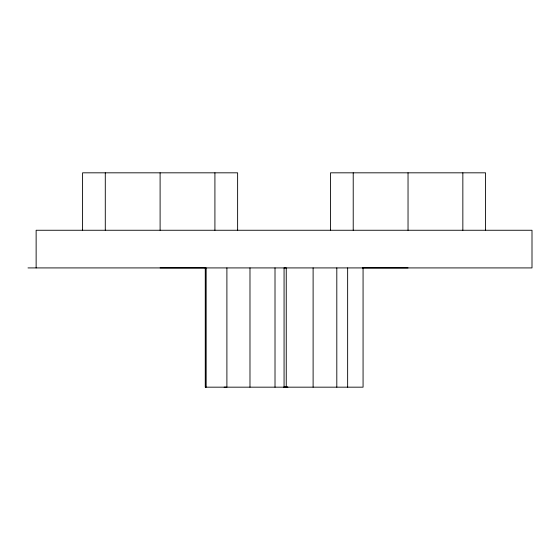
<?xml version="1.0" encoding="UTF-8"?>
<svg xmlns="http://www.w3.org/2000/svg" width="560" height="560" viewBox="0 0 560 560"><rect width="100%" height="100%" fill="white"/><g stroke="black" fill="none" stroke-linecap="round" stroke-linejoin="round"><path stroke-width="0.84" d="M224.112 387.17L226.016 387.17M160.104 267.918L206.157 267.911L206.164 387.177M362.425 267.911L408.037 267.918M28 267.918L532 267.918L532 230.258L36.134 230.258L36.134 267.918M485.555 230.258L485.555 172.823L330.519 172.823L330.519 230.258M462.847 172.823L462.847 230.258M408.037 172.823L408.037 230.258M363.069 267.911L363.069 387.17L205.268 387.17L205.268 267.911M353.22 172.823L353.22 230.258M347.641 267.911L347.641 387.17M336.805 267.911L336.812 387.17M313.11 267.911L313.11 387.17M286.258 387.17L286.251 267.911L284.067 267.911L284.067 387.17M275.009 267.911L275.016 387.17M249.984 267.911L249.984 387.17M237.622 230.258L237.622 172.823L82.586 172.823L82.586 230.258M226.898 267.911L226.898 387.17M214.914 172.823L214.914 230.258M205.506 267.911L205.52 387.177M160.104 172.823L160.104 230.258M105.287 172.823L105.287 230.258M287.784 387.156L284.032 387.17L287.784 387.156"/></g></svg>
